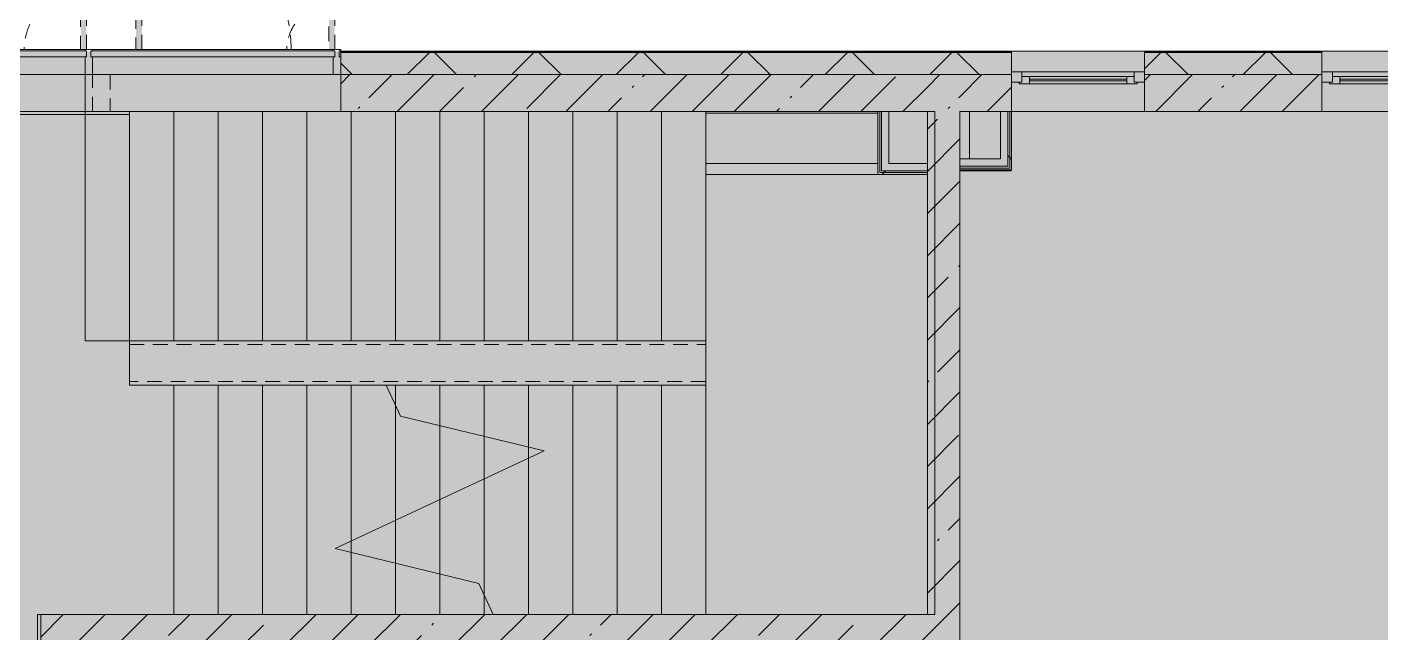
# Model space of a CAD drawing. Header units: millimetres. Extents: x 81609 to 272668, y -8553 to 29000.
# Drawn here: x 240146 to 249307, y 17625 to 21721 of the extents above; entities that cross this region are included whole.
import ezdxf

# ---------------------------------------------------------------- set-up
doc = ezdxf.new("R2010")
doc.units = ezdxf.units.MM
doc.linetypes.add('200_ШТРИХ__ш1_п0_6_', pattern=[160, 100, -60])
doc.layers.add('A-DETL-GENF-2', color=7, linetype='Continuous', lineweight=9, true_color=0xc0c0c0, transparency=0.4)
for name, color, linetype, lineweight in [('A-DETL-MBND-1', 7, '200_ШТРИХ__ш1_п0_6_', 9), ('A-GLAZ-3', 7, 'Continuous', 5), ('A-GLAZ-CWMG-2', 7, 'Continuous', 5), ('A-WALL-2', 7, 'Continuous', 5), ('I-WALL-3', 7, 'Continuous', 5)]:
    doc.layers.add(name, color=color, linetype=linetype, lineweight=lineweight)
for name, color, linetype, lineweight, true_color in [('A-FLOR-2', 7, 'Continuous', 5, 0xb7b7b7), ('A-GLAZ-2', 7, 'Continuous', 5, 0x737373), ('A-GLAZ-CWMG-4', 7, 'Continuous', 5, 0x737373), ('A-WALL-3', 7, 'Continuous', 5, 0x737373), ('A-WALL-4', 7, 'Continuous', 9, 0x737373), ('I-WALL-1', 7, 'Continuous', 5, 0xe7e7e7), ('I-WALL-2', 7, 'Continuous', 9, 0xe7e7e7), ('I-WALL-4', 7, 'Continuous', 5, 0x737373), ('S-STRS-3', 7, 'Continuous', 5, 0x737373), ('S-STRS-MBND-2', 7, 'Continuous', 5, 0x737373)]:
    doc.layers.add(name, color=color, linetype=linetype, lineweight=lineweight, true_color=true_color)
pattern_1 = [(45, (145658, 0), (-285.1231, 285.1231), []), (45, (145943.1, 0), (-285.1231, 285.1231), [504.031, -100.806, 16.764, -84.042])]
pattern_2 = [(45, (145658, 0), (-530.33, 530.33), []), (135, (145658, 0), (-530.33, -530.33), [])]

# ---------------------------------------------------------------- blocks, each defined once
blk = doc.blocks.new('120_Окно_СКБ_1Ст - 120_Окно_СКБ_1Ст 900х2500_h_ с форточкой-22877787-2_9_3_птичка')
at = {"layer": 'A-GLAZ-2'}
for p, q in [((-450, -127), (-450, -57)), ((-450, -57), (-380, -57)), ((450, -57), (-450, -57)), ((-380, -57), (-380, -127)), ((380, -87), (-380, -87)), ((-380, -87), (-380, -127)), ((-330, -137), (-330, -87)), ((330, -137), (330, -87)), ((380, -127), (380, -57)), ((380, -57), (450, -57)), ((380, -127), (380, -87)), ((450, -57), (450, -127)), ((-380, -127), (-450, -127)), ((-450, -127), (-400, -127)), ((-380, -127), (-400, -127)), ((-400, -127), (-400, -137)), ((-400, -137), (400, -137)), ((400, -137), (-400, -137)), ((-330, -107), (330, -107)), ((330, -117), (-330, -117)), ((450, -127), (380, -127)), ((400, -127), (380, -127)), ((400, -127), (450, -127)), ((400, -137), (400, -127))]:
    blk.add_line(p, q, dxfattribs=at)
blk = doc.blocks.new('120_Окно_СКБ_2Ст_Фрамуга сверху - 120_Окно_СКБ_2Ст_2300х2500_h_ ДОО-23103760-2_9_3_птичка')
at = {"layer": 'A-GLAZ-2'}
for p, q in [((-1150, -127), (-1150, -57)), ((-1150, -57), (-1080, -57)), ((1150, -57), (-1150, -57)), ((-1080, -57), (-1080, -127)), ((-1080, -57), (1080, -57)), ((520, -87), (-1080, -87)), ((-1080, -87), (-1080, -127)), ((-1030, -137), (-1030, -87)), ((470, -137), (470, -87)), ((520, -127), (520, -57)), ((520, -57), (590, -57)), ((520, -127), (520, -87)), ((590, -57), (590, -127)), ((1080, -87), (590, -87)), ((590, -87), (590, -127)), ((640, -137), (640, -87)), ((1030, -137), (1030, -87)), ((1080, -127), (1080, -57)), ((1080, -57), (1150, -57)), ((1080, -127), (1080, -87)), ((1150, -57), (1150, -127)), ((-1080, -127), (-1150, -127)), ((-1150, -127), (-1100, -127)), ((-1080, -127), (-1100, -127)), ((-1100, -127), (-1100, -137)), ((-1100, -137), (540, -137)), ((540, -137), (-1100, -137)), ((-1030, -107), (470, -107)), ((470, -117), (-1030, -117)), ((590, -127), (520, -127)), ((540, -127), (520, -127)), ((540, -127), (570, -127)), ((540, -127), (570, -127)), ((540, -137), (540, -127)), ((590, -127), (570, -127)), ((570, -127), (570, -137)), ((570, -137), (1100, -137)), ((1100, -137), (570, -137)), ((640, -107), (1030, -107)), ((1030, -117), (640, -117)), ((1150, -127), (1080, -127)), ((1100, -127), (1080, -127)), ((1100, -127), (1149.8, -127)), ((1100, -137), (1100, -127))]:
    blk.add_line(p, q, dxfattribs=at)
blk = doc.blocks.new('DRS_ДПУ_распашная__2Ст_Прямоугольная1 - ВН-4_ Нр_ДО_1500х2200 глухая-26741401-2_9_3_птичка')
at = {"layer": 'A-DETL-MBND-1'}
h = blk.add_hatch(color=256, dxfattribs=at)
h.paths.add_polyline_path([(-760, 10), (-730, 10), (-730, 1050), (-770, 1050), (-770, 10)])
h.paths.add_polyline_path([(-760, 0), (-760, 10), (-770, 0)])
h = blk.add_hatch(color=256, dxfattribs=at)
h.paths.add_polyline_path([(760, 0), (770, 0), (760, 10)])
h.paths.add_polyline_path([(770, 10), (770, 423.1), (730, 423.1), (735.1, 10), (760, 10)])
for p, q in [((-770, 1050), (-770, 10)), ((-730, 1050), (-770, 1050)), ((-730, 10), (-730, 1050)), ((770, 423.1), (730, 423.1)), ((730, 423.1), (730, 10)), ((770, 10), (770, 423.1))]:
    blk.add_line(p, q, dxfattribs=at)
for centre, radius, start, end in [((-770, 0), 1050, 0.55196, 90), ((770, 0), 423.1, 90, 178.61029)]:
    blk.add_arc(centre, radius, start, end, dxfattribs=at)
blk = doc.blocks.new('Прямоугольный импост - Импост структурный с накладкой - 170мм-23713241-2_9_3_птичка')
at = {"layer": 'A-DETL-MBND-1'}
for p, q in [((-10, 0), (0, 0)), ((0, 0), (0, -10))]:
    blk.add_line(p, q, dxfattribs=at)
blk = doc.blocks.new('DRS_ДПУ_распашная__2Ст_Прямоугольная1 - ВН-4_ Нр_ДО_1500х2200 глухая-26857260-2_9_3_птичка')
at = {"layer": 'A-DETL-MBND-1'}
blk.add_hatch(color=256, dxfattribs=at).paths.add_polyline_path([(-662.5, 10), (-632.5, 10), (-632.5, 1050), (-672.5, 1050), (-672.5, 10)])
h = blk.add_hatch(color=256, dxfattribs=at)
h.paths.add_polyline_path([(662.5, 0), (672.5, 0), (662.5, 10)])
h.paths.add_polyline_path([(632.5, 10), (672.5, 10), (672.5, 325.6), (632.5, 325.6), (632.5, 40)])
for p, q in [((-672.5, 1050), (-672.5, 10)), ((-632.5, 1050), (-672.5, 1050)), ((-632.5, 10), (-632.5, 1050)), ((672.5, 325.6), (632.5, 325.6)), ((632.5, 325.6), (632.5, 10)), ((672.5, 10), (672.5, 325.6))]:
    blk.add_line(p, q, dxfattribs=at)
for centre, radius, start, end in [((-672.5, 0), 1050, 0.55196, 90), ((672.5, 0), 325.6, 90, 178.15712)]:
    blk.add_arc(centre, radius, start, end, dxfattribs=at)
blk = doc.blocks.new('PNS_Панель прямоугольная1 - Нр_Стекло - 40мм-22959730-2_9_3_птичка')
at = {"layer": 'A-GLAZ-2'}
blk.add_line((-756.4, -40), (760, -40), dxfattribs=at)
at = {"layer": 'A-GLAZ-3'}
for p, q in [((-770, 0), (770, 0)), ((770, 0), (-770, 0))]:
    blk.add_line(p, q, dxfattribs=at)
blk = doc.blocks.new('PNS_Панель прямоугольная1 - Нр_Стекло - 40мм-23689183-2_9_3_птичка')
at = {"layer": 'A-GLAZ-2'}
blk.add_line((-815, -40), (815, -40), dxfattribs=at)
at = {"layer": 'A-GLAZ-3'}
for p, q in [((-825, 0), (825, 0)), ((825, 0), (-825, 0))]:
    blk.add_line(p, q, dxfattribs=at)
blk = doc.blocks.new('Прямоугольный импост - Импост структурный с накладкой - 170мм-22874516-2_9_3_птичка')
at = {"layer": 'A-GLAZ-CWMG-2'}
for p, q in [((-50, -10), (-50, 0)), ((-50, 0), (-40, 0)), ((-10, 0), (0, 0)), ((0, 0), (0, -10)), ((0, -10), (-50, -10))]:
    blk.add_line(p, q, dxfattribs=at)
at = {"layer": 'A-GLAZ-CWMG-4'}
for p, q in [((-50, 40), (-50, 160)), ((-50, 160), (0, 160)), ((0, 160), (0, 40)), ((-40, 40), (-50, 40)), ((-40, 2), (-40, 40)), ((-10, 40), (-10, 2)), ((0, 40), (-10, 40))]:
    blk.add_line(p, q, dxfattribs=at)
blk = doc.blocks.new('Прямоугольный импост - Импост структурный с накладкой - 170мм-22855553-2_9_3_птичка')
at = {"layer": 'A-GLAZ-CWMG-2'}
for p, q in [((93360, 21560), (93360, 21570)), ((93360, 21570), (94880, 21570)), ((94880, 21570), (94880, 21560))]:
    blk.add_line(p, q, dxfattribs=at)
at = {"layer": 'A-GLAZ-CWMG-4'}
blk.add_line((93360, 21400), (94880, 21400), dxfattribs=at)
blk = doc.blocks.new('Прямоугольный импост - Импост структурный с накладкой - 170мм-23689142-2_9_3_птичка')
at = {"layer": 'A-GLAZ-CWMG-2'}
for p, q in [((94930, 21560), (94930, 21570)), ((94930, 21570), (96560, 21570)), ((96560, 21570), (96560, 21560))]:
    blk.add_line(p, q, dxfattribs=at)
at = {"layer": 'A-GLAZ-CWMG-4'}
blk.add_line((94930, 21400), (96560, 21400), dxfattribs=at)
blk = doc.blocks.new('Прямоугольный импост - Импост структурный с накладкой - 170мм-22874498-2_9_3_птичка')
at = {"layer": 'A-GLAZ-CWMG-2'}
for p, q in [((-25, -10), (-25, 0)), ((-25, 0), (-15, 0)), ((15, 0), (25, 0)), ((25, 0), (25, -10)), ((25, -10), (-25, -10))]:
    blk.add_line(p, q, dxfattribs=at)
at = {"layer": 'A-GLAZ-CWMG-4'}
for p, q in [((-25, 40), (-25, 160)), ((-25, 160), (25, 160)), ((25, 160), (25, 40)), ((-15, 40), (-25, 40)), ((-15, 2), (-15, 40)), ((15, 40), (15, 2)), ((25, 40), (15, 40))]:
    blk.add_line(p, q, dxfattribs=at)
blk = doc.blocks.new('Зашивка приборов отопления31 - Зашивка приборов отопления-33324104-2_9_3_птичка')
at = {"layer": 'A-WALL-3'}
for p, q in [((126595, 120), (125430, 120)), ((126595, 45), (126595, 120)), ((126595, 45), (125430, 45)), ((125430, 45), (126595, 45)), ((126595, -295), (126595, 45)), ((125430, -295), (126595, -295))]:
    blk.add_line(p, q, dxfattribs=at)

msp = doc.modelspace()

# ---------------------------------------------------------------- hatches: boundary and pattern name
at = {"layer": 'A-DETL-GENF-2'}
msp.add_hatch(color=256, dxfattribs=at).paths.add_polyline_path([(267874.9, -258), (270896, -258), (270896, 21558), (238966, 21558), (238966, 27348), (230518, 27348), (230518, 5750), (234860, 5750), (234860, -258), (266947.4, -258)])
at = {"layer": 'A-WALL-2'}
h = msp.add_hatch(dxfattribs=at)
h.set_pattern_fill('FP_68', color=256, style=0, pattern_type=2)
h.set_pattern_definition([(45, (145658, 0), (-353.5534, 353.5534), []), (135, (145658, 0), (-353.5534, -353.5534), [])])
h.paths.add_polyline_path([(270888, 21400), (270888, 21550), (265808.2, 21550), (265808.2, 21400), (270738, 21400)])
h.paths.add_polyline_path([(264908.2, 21400), (264908.2, 21550), (263558.4, 21550), (263558.4, 21400), (264164.9, 21400)])
h.paths.add_polyline_path([(252107.1, 21400), (252508.4, 21400), (252508.4, 21550), (251208.2, 21550), (251208.2, 21400), (251708, 21400)])
h.paths.add_polyline_path([(254708.4, 21400), (254708.4, 21550), (253408.4, 21550), (253408.4, 21400), (253962.1, 21400)])
h.paths.add_polyline_path([(255608.4, 21400), (256908, 21400), (256908, 21550), (255608.4, 21550)])
h.paths.add_polyline_path([(261758.4, 21400), (262658.4, 21400), (262658.4, 21550), (261258.4, 21550), (261258.4, 21400), (261382.3, 21400)])
h.paths.add_polyline_path([(258958.4, 21400), (258958.4, 21550), (257808, 21550), (257808, 21400)])
h.paths.add_polyline_path([(248908.2, 21400), (248908.2, 21550), (247708, 21550), (247708, 21400), (248397, 21400)])
h.paths.add_polyline_path([(238966, 21400), (238968, 21400), (238963.9, 21550), (238718, 21550), (238718, 21400), (238924.9, 21400)])
h.paths.add_polyline_path([(242268, 21400), (246808, 21400), (246808, 21550), (242268, 21550)])
at = {"layer": 'I-WALL-1'}
for points in [[(246783, 20780), (246783, 21150), (246733, 21150), (246733, 20780)], [(246458, 20780), (246733, 20780), (246733, 20830), (246458, 20830)]]:
    msp.add_hatch(color=256, dxfattribs=at).paths.add_polyline_path(points)
at = {"layer": 'I-WALL-2'}
for points in [[(245978, 20750), (245978, 21150), (245928, 21150), (245928, 20750)], [(246238, 20750), (246238, 20800), (245978, 20800), (245978, 20750), (246078.2, 20750)]]:
    msp.add_hatch(color=256, dxfattribs=at).paths.add_polyline_path(points)
at = {"layer": 'I-WALL-3'}
h = msp.add_hatch(dxfattribs=at)
h.set_pattern_fill('FP_76', color=256, style=0, pattern_type=2)
h.set_pattern_definition(pattern_1)
h.paths.add_polyline_path([(246238, 21150), (246238, 21400), (242268, 21400), (242268, 21150), (245978, 21150)])
h.paths.add_polyline_path([(238860, 21150), (238968, 21150), (238966, 21400), (238688, 21400), (238688, 21150), (238747.9, 21150)])
h = msp.add_hatch(dxfattribs=at)
h.set_pattern_fill('FP_76', color=256, style=0, pattern_type=2)
h.set_pattern_definition(pattern_1)
h.paths.add_polyline_path([(246458, 17750), (246458, 21400), (246238, 21400), (246238, 17750)])
h = msp.add_hatch(dxfattribs=at)
h.set_pattern_fill('FP_76', color=256, style=0, pattern_type=2)
h.set_pattern_definition(pattern_1)
h.paths.add_polyline_path([(257808, 21150), (258958.4, 21150), (258958.4, 21400), (257808, 21400)])
h.paths.add_polyline_path([(261758.4, 21150), (262658.4, 21150), (262658.4, 21400), (261758.4, 21400), (261758.4, 21239.3)])
h.paths.add_polyline_path([(266868, 21150), (266868, 21400), (266508, 21400), (266508, 21150)])
h.paths.add_polyline_path([(264173.5, 21150), (264908.2, 21150), (264908.2, 21400), (263558.4, 21400), (263558.4, 21150), (264164.9, 21150)])
h.paths.add_polyline_path([(246795.5, 21150), (246808, 21150), (246808, 21400), (246458, 21400), (246458, 21150), (246783, 21150)])
h.paths.add_polyline_path([(248397, 21150), (248908.2, 21150), (248908.2, 21400), (247708, 21400), (247708, 21150)])
h.paths.add_polyline_path([(251708, 21150), (252508.4, 21150), (252508.4, 21400), (251708, 21400)])
h.paths.add_polyline_path([(253962.1, 21150), (254708.4, 21150), (254708.4, 21400), (253408.4, 21400), (253408.4, 21150), (253883, 21150)])
h.paths.add_polyline_path([(256908, 21150), (256908, 21400), (256708, 21400), (256708, 21150), (256744.7, 21150)])
h.paths.add_polyline_path([(256008, 21150), (256008, 21400), (255608.4, 21400), (255608.4, 21150), (255817.2, 21150)])
h = msp.add_hatch(dxfattribs=at)
h.set_pattern_fill('FP_162', color=256, style=0, pattern_type=2)
h.set_pattern_definition(pattern_2)
h.paths.add_polyline_path([(246795.5, 20767.5), (246795.5, 21150), (246783, 21150), (246783, 20767.5)])
h = msp.add_hatch(dxfattribs=at)
h.set_pattern_fill('FP_162', color=256, style=0, pattern_type=2)
h.set_pattern_definition(pattern_2)
h.paths.add_polyline_path([(246808, 20755), (246808, 21150), (246795.5, 21150), (246795.5, 20755)])
h = msp.add_hatch(dxfattribs=at)
h.set_pattern_fill('FP_162', color=256, style=0, pattern_type=2)
h.set_pattern_definition(pattern_2)
h.paths.add_polyline_path([(245915.5, 20725), (246238, 20725), (246238, 20737.5), (245915.5, 20737.5)])
h = msp.add_hatch(dxfattribs=at)
h.set_pattern_fill('FP_162', color=256, style=0, pattern_type=2)
h.set_pattern_definition(pattern_2)
h.paths.add_polyline_path([(245928, 20737.5), (246238, 20737.5), (246238, 20750), (245928, 20750)])
h = msp.add_hatch(dxfattribs=at)
h.set_pattern_fill('FP_76', color=256, style=0, pattern_type=2)
h.set_pattern_definition(pattern_1)
h.paths.add_polyline_path([(246378, 17530), (246458, 17530), (246458, 17750), (240238, 17750), (240238, 17530), (244861.4, 17530)])

# ---------------------------------------------------------------- linework, layer by layer
at = {"layer": 'A-DETL-MBND-1'}
for p, q in [((240588, 21150), (240588, 21400)), ((240708, 21400), (240708, 21150)), ((240838, 19575), (244738, 19575)), ((244738, 19325), (240838, 19325))]:
    msp.add_line(p, q, dxfattribs=at)
at = {"layer": 'A-FLOR-2'}
for p, q in [((240538, 21150), (240538, 21400)), ((240838, 21130), (238708, 21130)), ((240838, 21150), (238968, 21150)), ((240838, 19300), (240838, 21150)), ((246523, 21150), (246523, 20830)), ((246808, 20750), (246458, 20750)), ((241138, 19300), (240838, 19300)), ((240217, 13620), (240217, 17750)), ((240217, 17750), (240238, 17750))]:
    msp.add_line(p, q, dxfattribs=at)
at = {"layer": 'A-WALL-3'}
for p, q in [((255608.4, 21558), (242268, 21558)), ((242268, 21558), (242268, 21400)), ((246808, 21400), (246808, 21558)), ((247708, 21558), (247708, 21400)), ((248908.2, 21400), (248908.2, 21558)), ((246238, 21400), (246458, 21400))]:
    msp.add_line(p, q, dxfattribs=at)
at = {"layer": 'A-WALL-4'}
for p, q in [((246808, 21553), (242268, 21553)), ((246808, 21550), (242268, 21550)), ((248908.2, 21553), (247708, 21553)), ((248908.2, 21550), (247708, 21550)), ((242268, 21400), (246238, 21400)), ((246808, 21400), (246458, 21400)), ((248908.2, 21400), (247708, 21400)), ((245978, 21150), (245903, 21150)), ((245915.5, 20737.5), (245915.5, 21150)), ((245928, 20750), (245928, 21150)), ((246808, 21150), (246733, 21150)), ((246783, 20780), (246783, 21150)), ((246795.5, 20767.5), (246795.5, 21150)), ((246238, 20725), (246238, 20800)), ((246458, 20830), (246458, 20755)), ((246238, 20737.5), (245915.5, 20737.5)), ((246238, 20750), (245928, 20750)), ((246458, 20780), (246783, 20780)), ((246458, 20767.5), (246795.5, 20767.5))]:
    msp.add_line(p, q, dxfattribs=at)
at = {"layer": 'I-WALL-4'}
for p, q in [((242268, 21400), (242268, 21150)), ((246808, 21150), (246808, 21400)), ((247708, 21400), (247708, 21150)), ((248908.2, 21150), (248908.2, 21400)), ((242268, 21150), (245903, 21150)), ((245903, 21150), (245903, 20725)), ((245978, 21150), (246238, 21150)), ((245978, 20800), (245978, 21150)), ((246238, 21150), (246238, 20800)), ((246458, 21150), (246733, 21150)), ((246458, 20830), (246458, 21150)), ((246733, 21150), (246733, 20830)), ((251208, 21150), (246808, 21150)), ((246808, 20755), (246808, 21150)), ((246238, 20800), (245978, 20800)), ((246733, 20830), (246458, 20830)), ((245903, 20725), (246238, 20725)), ((246238, 20725), (246238, 17750)), ((246458, 15235), (246458, 20755)), ((246458, 20755), (246808, 20755)), ((240238, 17750), (240238, 13620)), ((246238, 17750), (240238, 17750))]:
    msp.add_line(p, q, dxfattribs=at)
at = {"layer": 'S-STRS-3'}
for p, q in [((240538, 19600), (240538, 21150)), ((241138, 21150), (240838, 21150)), ((241438, 21150), (241138, 21150)), ((241138, 19600), (241138, 21150)), ((241138, 19600), (241138, 21150)), ((241738, 21150), (241438, 21150)), ((241438, 19600), (241438, 21150)), ((241438, 19600), (241438, 21150)), ((242038, 21150), (241738, 21150)), ((241738, 19600), (241738, 21150)), ((241738, 19600), (241738, 21150)), ((242268, 21150), (242038, 21150)), ((242038, 19600), (242038, 21150)), ((242038, 19600), (242038, 21150)), ((242338, 19600), (242338, 21150)), ((242338, 19600), (242338, 21150)), ((242638, 19600), (242638, 21150)), ((242638, 19600), (242638, 21150)), ((242938, 19600), (242938, 21150)), ((242938, 19600), (242938, 21150)), ((243238, 19600), (243238, 21150)), ((243238, 19600), (243238, 21150)), ((243538, 19600), (243538, 21150)), ((243538, 19600), (243538, 21150)), ((243838, 19600), (243838, 21150)), ((243838, 19600), (243838, 21150)), ((244138, 19600), (244138, 21150)), ((244138, 19600), (244138, 21150)), ((244438, 19600), (244438, 21150)), ((244438, 19600), (244438, 21150)), ((244738, 21140), (244738, 21150)), ((244738, 21140), (244738, 21150)), ((244738, 19600), (244738, 20725)), ((244738, 19600), (244738, 20725)), ((241138, 19600), (240838, 19600)), ((241438, 19600), (241138, 19600)), ((241738, 19600), (241438, 19600)), ((242038, 19600), (241738, 19600)), ((242338, 19600), (242038, 19600)), ((242638, 19600), (242338, 19600)), ((242938, 19600), (242638, 19600)), ((243238, 19600), (242938, 19600)), ((243538, 19600), (243238, 19600)), ((243838, 19600), (243538, 19600)), ((244138, 19600), (243838, 19600)), ((244438, 19600), (244138, 19600)), ((244738, 19600), (244438, 19600)), ((244738, 19600), (244738, 19300)), ((241138, 19300), (241138, 17750)), ((241138, 19300), (241438, 19300)), ((241138, 19300), (241138, 17750)), ((241438, 19300), (241738, 19300)), ((241438, 19300), (241438, 17750)), ((241438, 19300), (241438, 17750)), ((241738, 19300), (242038, 19300)), ((241738, 19300), (241738, 17750)), ((241738, 19300), (241738, 17750)), ((242038, 19300), (242338, 19300)), ((242038, 19300), (242038, 17750)), ((242038, 19300), (242038, 17750)), ((242338, 19300), (242576.6, 19300)), ((242338, 19300), (242338, 18245.2)), ((242338, 19300), (242338, 18245.2)), ((242576.6, 19300), (242638, 19300)), ((242638, 19300), (242938, 19300)), ((242638, 19300), (242638, 19168.4)), ((242638, 19300), (242638, 19168.4)), ((242938, 19300), (243238, 19300)), ((242938, 19300), (242938, 19027.2)), ((242938, 19300), (242938, 19027.2)), ((243238, 19300), (243538, 19300)), ((243238, 19300), (243238, 18954.3)), ((243238, 19300), (243238, 18954.3)), ((243538, 19300), (243838, 19300)), ((243538, 19300), (243538, 18881.4)), ((243538, 19300), (243538, 18881.4)), ((243838, 19300), (244138, 19300)), ((243838, 19300), (243838, 17750)), ((243838, 19300), (243838, 17750)), ((244138, 19300), (244438, 19300)), ((244138, 19300), (244138, 17750)), ((244138, 19300), (244138, 17750)), ((244438, 19300), (244738, 19300)), ((244438, 19300), (244438, 17750)), ((244438, 19300), (244438, 17750)), ((244738, 19300), (244738, 17750)), ((244738, 19300), (244738, 17750)), ((242638, 19168.4), (242638, 18385.1)), ((242638, 19168.4), (242638, 18385.1)), ((242938, 19027.2), (242938, 18525)), ((242938, 19027.2), (242938, 18525)), ((243238, 18954.3), (243238, 18664.9)), ((243238, 18954.3), (243238, 18664.9)), ((243538, 18881.4), (243538, 18804.8)), ((243538, 18881.4), (243538, 18804.8)), ((243538, 18804.8), (243538, 17750)), ((243538, 18804.8), (243538, 17750)), ((243238, 18664.9), (243238, 17881.6)), ((243238, 18664.9), (243238, 17881.6)), ((242938, 18525), (242938, 18022.8)), ((242938, 18525), (242938, 18022.8)), ((242638, 18385.1), (242638, 18095.7)), ((242638, 18385.1), (242638, 18095.7)), ((242338, 18245.2), (242338, 18168.6)), ((242338, 18245.2), (242338, 18168.6)), ((242338, 18168.6), (242338, 17750)), ((242338, 18168.6), (242338, 17750)), ((242638, 18095.7), (242638, 17750)), ((242638, 18095.7), (242638, 17750)), ((242938, 18022.8), (242938, 17750)), ((242938, 18022.8), (242938, 17750)), ((243238, 17881.6), (243238, 17750)), ((243238, 17881.6), (243238, 17750)), ((243238, 17750), (243299.4, 17750))]:
    msp.add_line(p, q, dxfattribs=at)
at = {"layer": 'S-STRS-MBND-2'}
for p, q in [((240538, 19600), (240538, 21150)), ((244738, 21150), (240538, 21150)), ((240838, 19600), (240838, 21150)), ((240838, 19600), (240838, 21150)), ((241138, 19600), (241138, 21150)), ((241138, 19600), (241138, 21150)), ((241438, 19600), (241438, 21150)), ((241438, 19600), (241438, 21150)), ((241738, 19600), (241738, 21150)), ((241738, 19600), (241738, 21150)), ((242038, 19600), (242038, 21150)), ((242038, 19600), (242038, 21150)), ((242338, 19600), (242338, 21150)), ((242338, 19600), (242338, 21150)), ((242638, 19600), (242638, 21150)), ((242638, 19600), (242638, 21150)), ((242938, 19600), (242938, 21150)), ((242938, 19600), (242938, 21150)), ((243238, 19600), (243238, 21150)), ((243238, 19600), (243238, 21150)), ((243538, 19600), (243538, 21150)), ((243538, 19600), (243538, 21150)), ((243838, 19600), (243838, 21150)), ((243838, 19600), (243838, 21150)), ((244138, 19600), (244138, 21150)), ((244138, 19600), (244138, 21150)), ((244438, 19600), (244438, 21150)), ((244438, 19600), (244438, 21150)), ((246288, 21150), (244738, 21150)), ((244738, 19600), (244738, 21150)), ((244738, 19600), (244738, 21150)), ((246288, 17750), (246288, 21150)), ((244738, 19600), (240538, 19600)), ((244738, 19600), (244738, 19300)), ((242576.6, 19300), (244738, 19300)), ((242673.9, 19091.4), (242576.6, 19300)), ((242638, 19300), (242638, 19168.4)), ((242638, 19300), (242638, 19168.4)), ((242938, 19300), (242938, 19027.2)), ((242938, 19300), (242938, 19027.2)), ((243238, 19300), (243238, 18954.3)), ((243238, 19300), (243238, 18954.3)), ((243538, 19300), (243538, 18881.4)), ((243538, 19300), (243538, 18881.4)), ((243838, 19300), (243838, 17750)), ((243838, 19300), (243838, 17750)), ((244138, 19300), (244138, 17750)), ((244138, 19300), (244138, 17750)), ((244438, 19300), (244438, 17750)), ((244438, 19300), (244438, 17750)), ((244738, 19300), (244738, 17750)), ((244738, 19300), (244738, 17750)), ((243646, 18855.2), (242673.9, 19091.4)), ((242229.9, 18194.8), (243646, 18855.2)), ((243538, 18804.8), (243538, 17750)), ((243538, 18804.8), (243538, 17750)), ((243238, 18664.9), (243238, 17881.6)), ((243238, 18664.9), (243238, 17881.6)), ((242938, 18525), (242938, 18022.8)), ((242938, 18525), (242938, 18022.8)), ((242638, 18385.1), (242638, 18095.7)), ((242638, 18385.1), (242638, 18095.7)), ((242338, 18245.2), (242338, 18168.6)), ((242338, 18245.2), (242338, 18168.6)), ((243202.1, 17958.6), (242229.9, 18194.8)), ((243299.4, 17750), (243202.1, 17958.6)), ((243299.4, 17750), (244738, 17750)), ((244738, 17750), (246288, 17750))]:
    msp.add_line(p, q, dxfattribs=at)

# ---------------------------------------------------------------- block references
at = {"layer": 'A-DETL-MBND-1'}
for name, p in [('DRS_ДПУ_распашная__2Ст_Прямоугольная1 - ВН-4_ Нр_ДО_1500х2200 глухая-26741401-2_9_3_птичка', (239778, 21560)), ('DRS_ДПУ_распашная__2Ст_Прямоугольная1 - ВН-4_ Нр_ДО_1500х2200 глухая-26857260-2_9_3_птичка', (241555.5, 21560))]:
    msp.add_blockref(name, p, dxfattribs=at)
at = {"layer": 'A-DETL-MBND-1', "extrusion": (0, 0, -1), "rotation": 180}
msp.add_blockref('Прямоугольный импост - Импост структурный с накладкой - 170мм-23713241-2_9_3_птичка', (-242268, 21560), dxfattribs=at)
at = {"layer": 'A-GLAZ-2'}
for name, p in [('120_Окно_СКБ_1Ст - 120_Окно_СКБ_1Ст 900х2500_h_ с форточкой-22877787-2_9_3_птичка', (247258, 21475)), ('120_Окно_СКБ_2Ст_Фрамуга сверху - 120_Окно_СКБ_2Ст_2300х2500_h_ ДОО-23103760-2_9_3_птичка', (250058.2, 21475))]:
    msp.add_blockref(name, p, dxfattribs=at)
at = {"layer": 'A-GLAZ-3'}
for name, p in [('PNS_Панель прямоугольная1 - Нр_Стекло - 40мм-22959730-2_9_3_птичка', (239778, 21560)), ('PNS_Панель прямоугольная1 - Нр_Стекло - 40мм-23689183-2_9_3_птичка', (241403, 21560))]:
    msp.add_blockref(name, p, dxfattribs=at)
at = {"layer": 'A-GLAZ-CWMG-2'}
for name in ['Прямоугольный импост - Импост структурный с накладкой - 170мм-22855553-2_9_3_птичка', 'Прямоугольный импост - Импост структурный с накладкой - 170мм-23689142-2_9_3_птичка']:
    msp.add_blockref(name, (145658, 0), dxfattribs=at)
at = {"layer": 'A-GLAZ-CWMG-4', "extrusion": (0, 0, -1), "rotation": 180}
for name, p in [('Прямоугольный импост - Импост структурный с накладкой - 170мм-22874498-2_9_3_птичка', (-240563, 21560)), ('Прямоугольный импост - Импост структурный с накладкой - 170мм-22874516-2_9_3_птичка', (-242268, 21560))]:
    msp.add_blockref(name, p, dxfattribs=at)
at = {"layer": 'A-WALL-3', "rotation": 180}
msp.add_blockref('Зашивка приборов отопления31 - Зашивка приборов отопления-33324104-2_9_3_птичка', (371333, 20845), dxfattribs=at)

doc.saveas('drawing.dxf')
